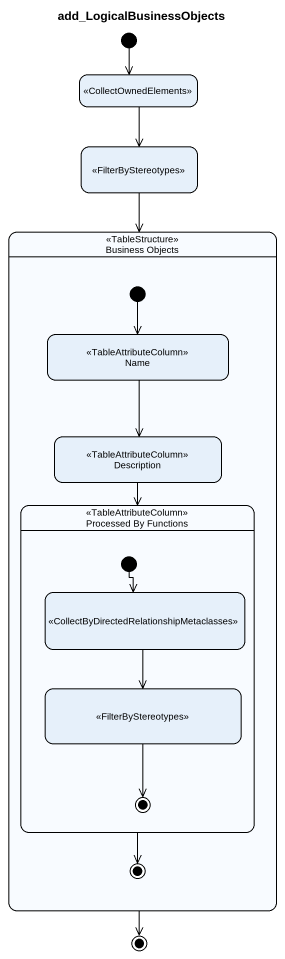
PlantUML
@startuml
title add_LogicalBusinessObjects
hide empty description
state " " as state1 <<CollectOwnedElements>>
state " " as state2 <<FilterByStereotypes>>
state "Business Objects" as Business_Objects <<TableStructure>> {
  state Name <<TableAttributeColumn>>
  state Description <<TableAttributeColumn>>
  state "Processed By Functions" as Processed_By_Functions <<TableAttributeColumn>> {
    state " " as state3 <<CollectByDirectedRelationshipMetaclasses>>
    state " " as state4 <<FilterByStereotypes>>
    [*] --> state3
    state4 --> [*]
  }
  [*] --> Name
  Processed_By_Functions --> [*]
}
[*] --> state1
state1 --> state2
state2 --> Business_Objects
Name --> Description
Description --> Processed_By_Functions
state3 --> state4
Business_Objects --> [*]
@enduml
